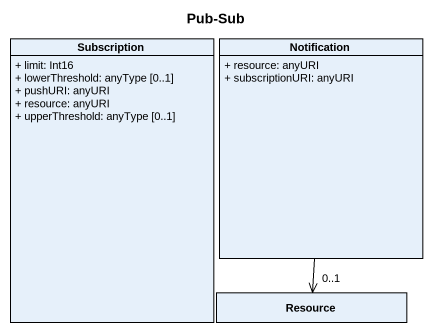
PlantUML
@startuml
title Pub-Sub
hide circle
hide empty members
skinparam classAttributeIconSize 0
class Subscription {
  + limit: Int16
  + lowerThreshold: anyType [0..1]
  + pushURI: anyURI
  + resource: anyURI
  + upperThreshold: anyType [0..1]
}
class Notification {
  + resource: anyURI
  + subscriptionURI: anyURI
}
class Resource
Notification --> "0..1" Resource
@enduml
